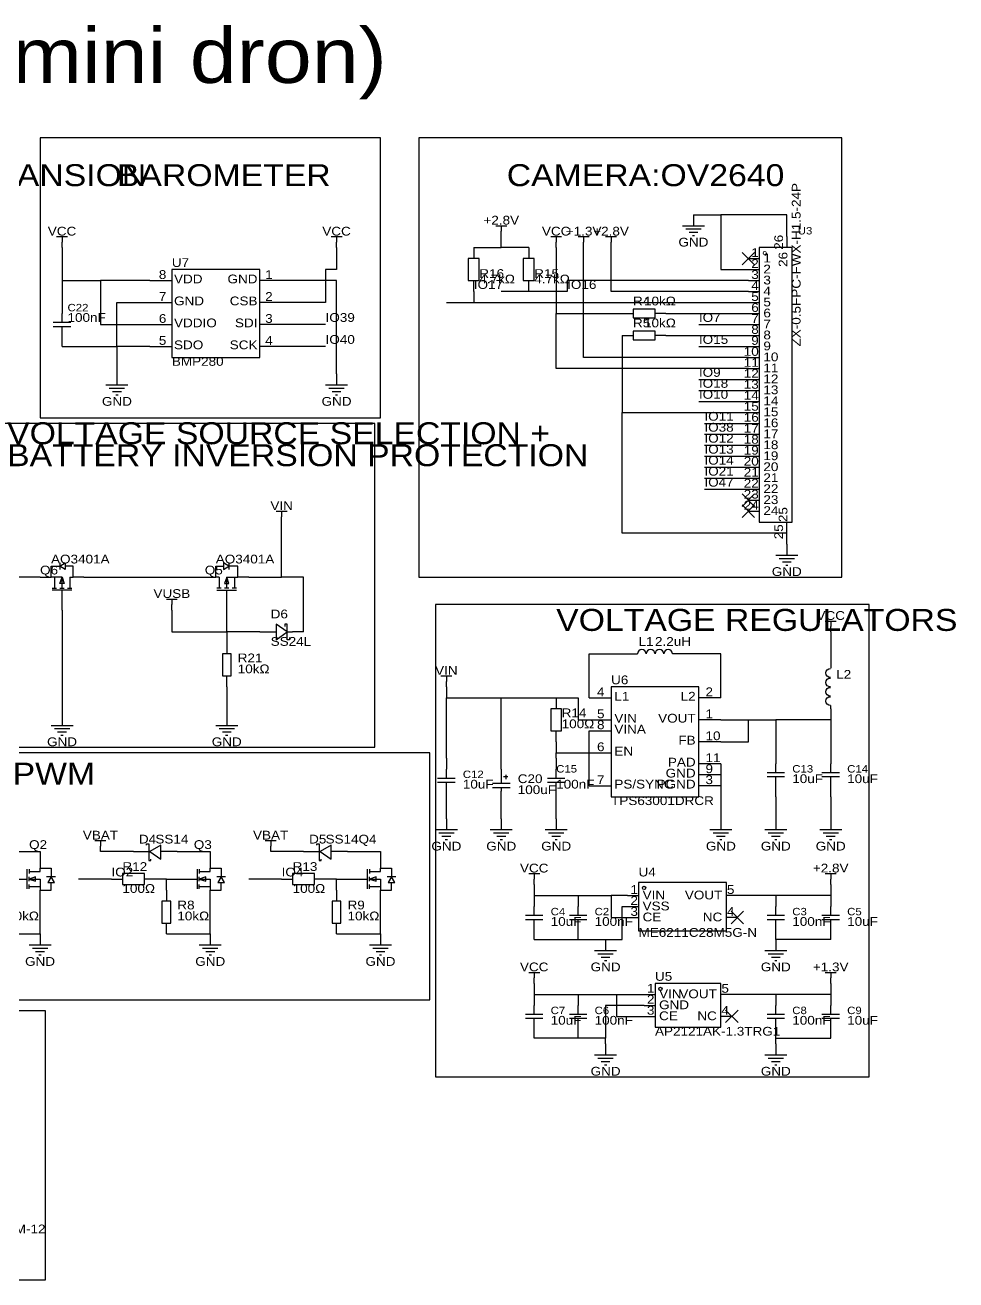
# Model space of a CAD drawing. Header units: millimetres. Extents: x 9 to 435, y 3 to 293.
# Drawn here: x 220.1 to 435.4, y 2.5 to 292.8 of the extents above; entities that cross this region are included whole.
import ezdxf
from ezdxf.enums import TextEntityAlignment as Align

# ---------------------------------------------------------------- set-up
doc = ezdxf.new("R2010")
doc.units = ezdxf.units.MM
doc.header["$MEASUREMENT"] = 0
doc.styles.get("Standard").update_dxf_attribs({"font": 'arial.ttf'})

msp = doc.modelspace()

# ---------------------------------------------------------------- linework, layer by layer
at = {"color": 1, "true_color": 0x000000}
for points in [[(223.52, 266.7), (223.52, 201.93), (302.26, 201.93), (302.26, 266.7)], [(311.15, 266.7), (311.15, 165.1), (408.94, 165.1), (408.94, 266.7)], [(210.82, 200.66), (210.82, 125.73), (300.99, 125.73), (300.99, 200.66)], [(314.96, 158.75), (314.96, 49.53), (415.29, 49.53), (415.29, 158.75)], [(152.4, 124.46), (152.4, 67.31), (313.69, 67.31), (313.69, 124.46)], [(142.24, 64.77), (142.24, 2.54), (224.79, 2.54), (224.79, 64.77)]]:
    msp.add_lwpolyline(points, close=True, dxfattribs=at)
at = {"color": 1, "true_color": 0x880000}
for points in [[(374.65, 248.92), (374.65, 246.38)], [(330.2, 243.84), (330.2, 245.11)], [(396.24, 243.84), (396.24, 241.3)], [(228.6, 241.3), (228.6, 242.57)], [(292.1, 241.3), (292.1, 242.57)], [(323.85, 241.3), (323.85, 238.76)], [(336.55, 241.3), (336.55, 238.76)], [(342.9, 241.3), (342.9, 242.57)], [(349.25, 241.3), (349.25, 242.57)], [(355.6, 241.3), (355.6, 242.57)], [(387.35, 238.76), (389.89, 238.76)], [(387.35, 236.22), (389.89, 236.22)], [(248.92, 233.68), (254, 233.68)], [(279.4, 233.68), (274.32, 233.68)], [(323.85, 231.14), (323.85, 233.68)], [(336.55, 231.14), (336.55, 233.68)], [(387.35, 233.68), (389.89, 233.68)], [(387.35, 231.14), (389.89, 231.14)], [(228.6, 228.6), (228.6, 226.06)], [(248.92, 228.6), (254, 228.6)], [(279.4, 228.6), (274.32, 228.6)], [(387.35, 228.6), (389.89, 228.6)], [(248.92, 223.52), (254, 223.52)], [(279.4, 223.52), (274.32, 223.52)], [(358.14, 226.06), (360.68, 226.06)], [(368.3, 226.06), (365.76, 226.06)], [(387.35, 226.06), (389.89, 226.06)], [(387.35, 223.52), (389.89, 223.52)], [(228.6, 218.44), (228.6, 220.98)], [(358.14, 220.98), (360.68, 220.98)], [(368.3, 220.98), (365.76, 220.98)], [(387.35, 220.98), (389.89, 220.98)], [(248.92, 218.44), (254, 218.44)], [(279.4, 218.44), (274.32, 218.44)], [(387.35, 218.44), (389.89, 218.44)], [(387.35, 215.9), (389.89, 215.9)], [(241.3, 212.09), (241.3, 209.55)], [(292.1, 212.09), (292.1, 209.55)], [(387.35, 213.36), (389.89, 213.36)], [(387.35, 210.82), (389.89, 210.82)], [(387.35, 208.28), (389.89, 208.28)], [(387.35, 205.74), (389.89, 205.74)], [(387.35, 203.2), (389.89, 203.2)], [(387.35, 200.66), (389.89, 200.66)], [(387.35, 198.12), (389.89, 198.12)], [(387.35, 195.58), (389.89, 195.58)], [(387.35, 193.04), (389.89, 193.04)], [(387.35, 190.5), (389.89, 190.5)], [(387.35, 187.96), (389.89, 187.96)], [(387.35, 185.42), (389.89, 185.42)], [(387.35, 182.88), (389.89, 182.88)], [(387.35, 180.34), (389.89, 180.34)], [(279.4, 177.8), (279.4, 179.07)], [(396.24, 175.26), (396.24, 177.8)], [(396.24, 172.72), (396.24, 170.18)], [(223.52, 165.1), (226.06, 165.1)], [(233.68, 165.1), (231.14, 165.1)], [(261.62, 165.1), (264.16, 165.1)], [(271.78, 165.1), (269.24, 165.1)], [(228.6, 157.48), (228.6, 160.02)], [(266.7, 157.48), (266.7, 160.02)], [(254, 157.48), (254, 158.75)], [(274.32, 152.4), (276.86, 152.4)], [(284.48, 152.4), (281.94, 152.4)], [(406.4, 152.4), (406.4, 153.67)], [(266.7, 149.86), (266.7, 147.32)], [(360.68, 147.32), (361.7, 147.32)], [(370.84, 147.32), (369.82, 147.32)], [(266.7, 139.7), (266.7, 142.24)], [(406.4, 144.78), (406.4, 144.02)], [(317.5, 139.7), (317.5, 140.97)], [(342.9, 137.16), (342.9, 134.62)], [(350.52, 137.16), (355.6, 137.16)], [(381, 137.16), (375.92, 137.16)], [(406.4, 134.62), (406.4, 135.38)], [(228.6, 133.35), (228.6, 130.81)], [(266.7, 133.35), (266.7, 130.81)], [(350.52, 132.08), (355.6, 132.08)], [(381, 132.08), (375.92, 132.08)], [(342.9, 127), (342.9, 129.54)], [(350.52, 129.54), (355.6, 129.54)], [(381, 127), (375.92, 127)], [(317.5, 123.19), (317.5, 120.65)], [(342.9, 123.19), (342.9, 120.65)], [(350.52, 124.46), (355.6, 124.46)], [(381, 121.92), (375.92, 121.92)], [(393.7, 124.46), (393.7, 121.92)], [(406.4, 124.46), (406.4, 121.92)], [(330.2, 120.65), (330.2, 118.11)], [(381, 119.38), (375.92, 119.38)], [(350.52, 116.84), (355.6, 116.84)], [(381, 116.84), (375.92, 116.84)], [(393.7, 114.3), (393.7, 116.84)], [(406.4, 114.3), (406.4, 116.84)], [(317.5, 113.03), (317.5, 115.57)], [(330.2, 113.03), (330.2, 115.57)], [(342.9, 113.03), (342.9, 115.57)], [(317.5, 109.22), (317.5, 106.68)], [(330.2, 109.22), (330.2, 106.68)], [(342.9, 109.22), (342.9, 106.68)], [(381, 109.22), (381, 106.68)], [(393.7, 109.22), (393.7, 106.68)], [(406.4, 109.22), (406.4, 106.68)], [(237.49, 101.6), (237.49, 102.87)], [(245.11, 101.6), (248.92, 101.6)], [(255.27, 101.6), (251.46, 101.6)], [(276.86, 101.6), (276.86, 102.87)], [(284.48, 101.6), (288.29, 101.6)], [(294.64, 101.6), (290.83, 101.6)], [(223.52, 100.33), (223.52, 97.79)], [(262.89, 100.33), (262.89, 97.79)], [(302.26, 100.33), (302.26, 97.79)], [(240.03, 95.25), (242.57, 95.25)], [(250.19, 95.25), (247.65, 95.25)], [(255.27, 95.25), (257.81, 95.25)], [(279.4, 95.25), (281.94, 95.25)], [(289.56, 95.25), (287.02, 95.25)], [(294.64, 95.25), (297.18, 95.25)], [(337.82, 93.98), (337.82, 95.25)], [(406.4, 93.98), (406.4, 95.25)], [(223.52, 90.17), (223.52, 92.71)], [(252.73, 92.71), (252.73, 90.17)], [(262.89, 90.17), (262.89, 92.71)], [(292.1, 92.71), (292.1, 90.17)], [(302.26, 90.17), (302.26, 92.71)], [(337.82, 91.44), (337.82, 88.9)], [(347.98, 91.44), (347.98, 88.9)], [(359.41, 91.44), (361.95, 91.44)], [(384.81, 91.44), (382.27, 91.44)], [(393.7, 91.44), (393.7, 88.9)], [(406.4, 91.44), (406.4, 88.9)], [(359.41, 88.9), (361.95, 88.9)], [(252.73, 82.55), (252.73, 85.09)], [(292.1, 82.55), (292.1, 85.09)], [(359.41, 86.36), (361.95, 86.36)], [(384.81, 86.36), (382.27, 86.36)], [(223.52, 82.55), (223.52, 80.01)], [(262.89, 82.55), (262.89, 80.01)], [(302.26, 82.55), (302.26, 80.01)], [(337.82, 81.28), (337.82, 83.82)], [(347.98, 81.28), (347.98, 83.82)], [(354.33, 81.28), (354.33, 78.74)], [(393.7, 81.28), (393.7, 83.82)], [(393.7, 81.28), (393.7, 78.74)], [(406.4, 81.28), (406.4, 83.82)], [(337.82, 71.12), (337.82, 72.39)], [(406.4, 71.12), (406.4, 72.39)], [(337.82, 68.58), (337.82, 66.04)], [(347.98, 68.58), (347.98, 66.04)], [(363.22, 68.58), (365.76, 68.58)], [(383.54, 68.58), (381, 68.58)], [(393.7, 68.58), (393.7, 66.04)], [(406.4, 68.58), (406.4, 66.04)], [(363.22, 66.04), (365.76, 66.04)], [(337.82, 58.42), (337.82, 60.96)], [(347.98, 58.42), (347.98, 60.96)], [(363.22, 63.5), (365.76, 63.5)], [(383.54, 63.5), (381, 63.5)], [(393.7, 58.42), (393.7, 60.96)], [(406.4, 58.42), (406.4, 60.96)], [(354.33, 57.15), (354.33, 54.61)], [(393.7, 57.15), (393.7, 54.61)]]:
    msp.add_lwpolyline(points, dxfattribs=at)
at = {"color": 1, "true_color": 0x008800}
for points in [[(374.65, 248.92), (381, 248.92)], [(396.24, 243.84), (396.24, 248.92), (381, 248.92), (381, 236.22), (387.35, 236.22)], [(323.85, 241.3), (330.2, 241.3), (330.2, 243.84)], [(228.6, 241.3), (228.6, 233.68), (237.49, 233.68)], [(292.1, 241.3), (292.1, 236.22), (289.56, 236.22), (289.56, 228.6), (279.4, 228.6)], [(336.55, 241.3), (330.2, 241.3)], [(342.9, 241.3), (342.9, 226.06)], [(387.35, 215.9), (349.25, 215.9), (349.25, 241.3)], [(387.35, 231.14), (355.6, 231.14), (355.6, 241.3)], [(228.6, 233.68), (228.6, 228.6)], [(248.92, 233.68), (237.49, 233.68), (237.49, 223.52), (248.92, 223.52)], [(292.1, 212.09), (292.1, 233.68), (279.4, 233.68)], [(387.35, 233.68), (345.44, 233.68), (345.44, 231.14), (336.55, 231.14), (330.2, 231.14)], [(323.85, 231.14), (323.85, 228.6), (387.35, 228.6)], [(228.6, 218.44), (241.3, 218.44), (241.3, 228.6), (248.92, 228.6)], [(317.5, 228.6), (323.85, 228.6)], [(289.56, 223.52), (279.4, 223.52)], [(387.35, 213.36), (342.9, 213.36), (342.9, 226.06), (358.14, 226.06)], [(368.3, 226.06), (387.35, 226.06)], [(375.92, 223.52), (387.35, 223.52)], [(358.14, 220.98), (358.14, 203.2)], [(368.3, 220.98), (387.35, 220.98)], [(248.92, 218.44), (241.3, 218.44), (241.3, 212.09)], [(289.56, 218.44), (279.4, 218.44)], [(375.92, 218.44), (387.35, 218.44)], [(375.92, 210.82), (387.35, 210.82)], [(375.92, 208.28), (387.35, 208.28)], [(396.24, 172.72), (396.24, 175.26), (358.14, 175.26), (358.14, 203.2), (387.35, 203.2)], [(375.92, 205.74), (387.35, 205.74)], [(377.19, 200.66), (387.35, 200.66)], [(377.19, 198.12), (387.35, 198.12)], [(377.19, 195.58), (387.35, 195.58)], [(377.19, 193.04), (387.35, 193.04)], [(377.19, 190.5), (387.35, 190.5)], [(377.19, 187.96), (387.35, 187.96)], [(377.19, 185.42), (387.35, 185.42)], [(223.52, 165.1), (215.9, 165.1), (215.9, 177.8)], [(284.48, 152.4), (284.48, 165.1), (279.4, 165.1), (279.4, 177.8)], [(233.68, 165.1), (261.62, 165.1)], [(271.78, 165.1), (279.4, 165.1)], [(228.6, 157.48), (228.6, 133.35)], [(254, 157.48), (254, 152.4), (266.7, 152.4), (266.7, 149.86)], [(274.32, 152.4), (266.7, 152.4), (266.7, 157.48)], [(406.4, 152.4), (406.4, 144.78)], [(350.52, 137.16), (350.52, 147.32), (360.68, 147.32)], [(381, 137.16), (381, 147.32), (370.84, 147.32)], [(266.7, 139.7), (266.7, 133.35)], [(317.5, 139.7), (317.5, 137.16), (330.2, 137.16)], [(317.5, 123.19), (317.5, 137.16)], [(330.2, 120.65), (330.2, 137.16), (342.9, 137.16), (347.98, 137.16), (347.98, 132.08), (350.52, 132.08)], [(406.4, 134.62), (406.4, 132.08), (393.7, 132.08), (393.7, 124.46)], [(381, 127), (387.35, 127), (387.35, 132.08), (393.7, 132.08)], [(381, 132.08), (387.35, 132.08)], [(406.4, 132.08), (406.4, 124.46)], [(342.9, 127), (342.9, 124.46), (350.52, 124.46), (350.52, 129.54)], [(342.9, 123.19), (342.9, 124.46)], [(350.52, 116.84), (350.52, 124.46)], [(381, 121.92), (381, 119.38), (381, 116.84), (381, 109.22)], [(393.7, 114.3), (393.7, 109.22)], [(406.4, 114.3), (406.4, 109.22)], [(317.5, 109.22), (317.5, 113.03)], [(330.2, 109.22), (330.2, 113.03)], [(342.9, 109.22), (342.9, 113.03)], [(215.9, 101.6), (223.52, 101.6), (223.52, 100.33)], [(245.11, 101.6), (237.49, 101.6)], [(255.27, 101.6), (262.89, 101.6), (262.89, 100.33)], [(284.48, 101.6), (276.86, 101.6)], [(294.64, 101.6), (302.26, 101.6), (302.26, 100.33)], [(240.03, 95.25), (232.41, 95.25)], [(252.73, 95.25), (250.19, 95.25)], [(252.73, 92.71), (252.73, 95.25), (255.27, 95.25)], [(279.4, 95.25), (271.78, 95.25)], [(292.1, 95.25), (289.56, 95.25)], [(292.1, 92.71), (292.1, 95.25), (294.64, 95.25)], [(337.82, 93.98), (337.82, 91.44), (347.98, 91.44), (355.6, 91.44)], [(406.4, 93.98), (406.4, 91.44), (393.7, 91.44), (384.81, 91.44)], [(213.36, 82.55), (223.52, 82.55), (223.52, 90.17)], [(252.73, 82.55), (262.89, 82.55), (262.89, 90.17)], [(292.1, 82.55), (302.26, 82.55), (302.26, 90.17)], [(359.41, 91.44), (355.6, 91.44), (355.6, 86.36), (359.41, 86.36)], [(337.82, 81.28), (347.98, 81.28), (354.33, 81.28), (358.14, 81.28), (358.14, 88.9), (359.41, 88.9)], [(406.4, 81.28), (393.7, 81.28)], [(337.82, 71.12), (337.82, 68.58), (347.98, 68.58), (356.87, 68.58), (356.87, 63.5), (363.22, 63.5)], [(406.4, 71.12), (406.4, 68.58), (393.7, 68.58), (383.54, 68.58)], [(356.87, 68.58), (363.22, 68.58)], [(363.22, 66.04), (354.33, 66.04), (354.33, 58.42)], [(354.33, 57.15), (354.33, 58.42), (347.98, 58.42), (337.82, 58.42)], [(393.7, 57.15), (393.7, 58.42), (406.4, 58.42)]]:
    msp.add_lwpolyline(points, dxfattribs=at)
at = {"color": 1, "true_color": 0xa00000}
for points in [[(227.33, 243.84), (229.87, 243.84)], [(228.6, 243.84), (228.6, 242.57)], [(290.83, 243.84), (293.37, 243.84)], [(292.1, 243.84), (292.1, 242.57)], [(328.93, 246.38), (331.47, 246.38)], [(330.2, 246.38), (330.2, 245.11)], [(341.63, 243.84), (344.17, 243.84)], [(342.9, 243.84), (342.9, 242.57)], [(347.98, 243.84), (350.52, 243.84)], [(349.25, 243.84), (349.25, 242.57)], [(354.33, 243.84), (356.87, 243.84)], [(355.6, 243.84), (355.6, 242.57)], [(372.11, 246.38), (377.19, 246.38)], [(372.87, 245.62), (376.43, 245.62)], [(373.63, 244.86), (375.67, 244.86)], [(374.4, 244.09), (374.9, 244.09)], [(226.57, 224.03), (230.63, 224.03)], [(228.6, 224.03), (228.6, 226.06)], [(230.63, 223.01), (226.57, 223.01)], [(228.6, 220.98), (228.6, 223.01)], [(238.76, 209.55), (243.84, 209.55)], [(289.56, 209.55), (294.64, 209.55)], [(239.52, 208.79), (243.08, 208.79)], [(240.28, 208.03), (242.32, 208.03)], [(241.05, 207.26), (241.55, 207.26)], [(290.32, 208.79), (293.88, 208.79)], [(291.08, 208.03), (293.12, 208.03)], [(291.85, 207.26), (292.35, 207.26)], [(278.13, 180.34), (280.67, 180.34)], [(279.4, 180.34), (279.4, 179.07)], [(228.09, 168.4), (228.09, 168.15), (228.09, 167.13), (228.09, 166.88)], [(267.21, 168.4), (267.21, 168.15), (267.21, 167.13), (267.21, 166.88)], [(393.7, 170.18), (398.78, 170.18)], [(394.46, 169.42), (398.02, 169.42)], [(395.22, 168.66), (397.26, 168.66)], [(226.06, 165.1), (226.06, 167.64), (228.09, 167.64)], [(230.38, 165.1), (231.14, 165.1), (231.14, 167.64), (229.36, 167.64)], [(264.92, 165.1), (264.16, 165.1), (264.16, 167.64), (265.94, 167.64)], [(269.24, 165.1), (269.24, 167.64), (267.21, 167.64)], [(395.99, 167.89), (396.49, 167.89)], [(228.6, 162.56), (228.6, 165.1), (226.06, 165.1)], [(226.31, 162.56), (227.33, 162.56)], [(226.82, 165.1), (226.82, 162.56)], [(228.09, 162.56), (229.11, 162.56)], [(229.87, 162.56), (230.89, 162.56)], [(230.38, 165.1), (230.38, 162.56)], [(265.43, 162.56), (264.41, 162.56)], [(264.92, 165.1), (264.92, 162.56)], [(267.21, 162.56), (266.19, 162.56)], [(266.7, 162.56), (266.7, 165.1), (269.24, 165.1)], [(268.99, 162.56), (267.97, 162.56)], [(268.48, 165.1), (268.48, 162.56)], [(230.89, 162.05), (226.31, 162.05)], [(228.6, 160.02), (228.6, 162.05)], [(252.73, 160.02), (255.27, 160.02)], [(254, 160.02), (254, 158.75)], [(264.41, 162.05), (268.99, 162.05)], [(266.7, 160.02), (266.7, 162.05)], [(281.18, 151.13), (281.18, 150.62), (280.67, 150.62), (280.67, 154.18), (280.16, 154.18), (280.16, 153.67)], [(405.13, 154.94), (407.67, 154.94)], [(406.4, 154.94), (406.4, 153.67)], [(276.86, 152.4), (278.13, 152.4)], [(280.67, 152.4), (281.94, 152.4)], [(316.23, 142.24), (318.77, 142.24)], [(317.5, 142.24), (317.5, 140.97)], [(406.38, 141.91), (405.97, 141.96), (405.62, 142.18), (405.39, 142.52), (405.31, 142.92), (405.39, 143.32), (405.62, 143.66), (405.97, 143.88), (406.39, 143.93)], [(406.38, 139.72), (405.97, 139.77), (405.61, 139.98), (405.37, 140.33), (405.29, 140.73), (405.37, 141.13), (405.61, 141.47), (405.97, 141.69), (406.38, 141.74)], [(406.38, 137.57), (405.97, 137.61), (405.61, 137.83), (405.37, 138.17), (405.29, 138.58), (405.37, 138.98), (405.61, 139.32), (405.97, 139.54), (406.38, 139.59)], [(406.38, 135.41), (405.97, 135.46), (405.61, 135.68), (405.37, 136.02), (405.29, 136.42), (405.38, 136.83), (405.61, 137.17), (405.97, 137.39), (406.39, 137.43)], [(226.06, 130.81), (231.14, 130.81)], [(264.16, 130.81), (269.24, 130.81)], [(226.82, 130.05), (230.38, 130.05)], [(227.58, 129.29), (229.62, 129.29)], [(228.35, 128.52), (228.85, 128.52)], [(264.92, 130.05), (268.48, 130.05)], [(265.68, 129.29), (267.72, 129.29)], [(266.45, 128.52), (266.95, 128.52)], [(393.7, 119.89), (393.7, 121.92)], [(406.4, 119.89), (406.4, 121.92)], [(317.5, 118.62), (317.5, 120.65)], [(331.22, 119.38), (331.22, 118.36)], [(342.9, 118.62), (342.9, 120.65)], [(391.67, 119.89), (395.73, 119.89)], [(404.37, 119.89), (408.43, 119.89)], [(315.47, 118.62), (319.53, 118.62)], [(319.53, 117.6), (315.47, 117.6)], [(317.5, 115.57), (317.5, 117.6)], [(332.23, 117.35), (328.17, 117.35)], [(332.23, 116.33), (328.17, 116.33)], [(330.2, 118.11), (330.2, 117.35)], [(330.2, 116.33), (330.2, 115.57)], [(331.72, 118.87), (330.71, 118.87)], [(340.87, 118.62), (344.93, 118.62)], [(344.93, 117.6), (340.87, 117.6)], [(342.9, 115.57), (342.9, 117.6)], [(395.73, 118.87), (391.67, 118.87)], [(393.7, 116.84), (393.7, 118.87)], [(408.43, 118.87), (404.37, 118.87)], [(406.4, 116.84), (406.4, 118.87)], [(314.96, 106.68), (320.04, 106.68)], [(315.72, 105.92), (319.28, 105.92)], [(316.48, 105.16), (318.52, 105.16)], [(327.66, 106.68), (332.74, 106.68)], [(328.42, 105.92), (331.98, 105.92)], [(329.18, 105.16), (331.22, 105.16)], [(340.36, 106.68), (345.44, 106.68)], [(341.12, 105.92), (344.68, 105.92)], [(341.88, 105.16), (343.92, 105.16)], [(378.46, 106.68), (383.54, 106.68)], [(379.22, 105.92), (382.78, 105.92)], [(379.98, 105.16), (382.02, 105.16)], [(391.16, 106.68), (396.24, 106.68)], [(391.92, 105.92), (395.48, 105.92)], [(392.68, 105.16), (394.72, 105.16)], [(403.86, 106.68), (408.94, 106.68)], [(404.62, 105.92), (408.18, 105.92)], [(405.38, 105.16), (407.42, 105.16)], [(236.22, 104.14), (238.76, 104.14)], [(237.49, 104.14), (237.49, 102.87)], [(248.16, 103.12), (248.16, 103.38), (248.67, 103.38), (248.67, 99.57), (249.17, 99.57), (249.17, 99.82)], [(275.59, 104.14), (278.13, 104.14)], [(276.86, 104.14), (276.86, 102.87)], [(287.53, 103.12), (287.53, 103.38), (288.04, 103.38), (288.04, 99.57), (288.54, 99.57), (288.54, 99.82)], [(317.25, 104.39), (317.75, 104.39)], [(329.95, 104.39), (330.45, 104.39)], [(342.65, 104.39), (343.15, 104.39)], [(380.75, 104.39), (381.25, 104.39)], [(393.45, 104.39), (393.95, 104.39)], [(406.15, 104.39), (406.65, 104.39)], [(220.47, 97.54), (220.47, 92.96)], [(220.98, 97.03), (223.52, 97.03), (223.52, 97.79), (226.06, 97.79), (226.06, 95.76)], [(220.98, 97.54), (220.98, 96.52)], [(259.84, 97.54), (259.84, 92.96)], [(260.35, 97.03), (262.89, 97.03), (262.89, 97.79), (265.43, 97.79), (265.43, 95.76)], [(260.35, 97.54), (260.35, 96.52)], [(299.21, 97.54), (299.21, 92.96)], [(299.72, 97.03), (302.26, 97.03), (302.26, 97.79), (304.8, 97.79), (304.8, 95.76)], [(299.72, 97.54), (299.72, 96.52)], [(336.55, 96.52), (339.09, 96.52)], [(337.82, 96.52), (337.82, 95.25)], [(405.13, 96.52), (407.67, 96.52)], [(406.4, 96.52), (406.4, 95.25)], [(218.44, 95.25), (220.47, 95.25)], [(220.98, 94.74), (220.98, 95.76)], [(220.98, 95.25), (223.52, 95.25), (223.52, 92.71), (226.06, 92.71), (226.06, 94.49)], [(220.98, 92.96), (220.98, 93.98)], [(223.52, 93.47), (220.98, 93.47)], [(227.08, 95.76), (226.57, 95.76), (225.55, 95.76), (225.04, 95.76)], [(257.81, 95.25), (259.84, 95.25)], [(260.35, 94.74), (260.35, 95.76)], [(260.35, 95.25), (262.89, 95.25), (262.89, 92.71), (265.43, 92.71), (265.43, 94.49)], [(260.35, 92.96), (260.35, 93.98)], [(262.89, 93.47), (260.35, 93.47)], [(266.45, 95.76), (265.94, 95.76), (264.92, 95.76), (264.41, 95.76)], [(297.18, 95.25), (299.21, 95.25)], [(299.72, 94.74), (299.72, 95.76)], [(299.72, 95.25), (302.26, 95.25), (302.26, 92.71), (304.8, 92.71), (304.8, 94.49)], [(299.72, 92.96), (299.72, 93.98)], [(302.26, 93.47), (299.72, 93.47)], [(305.82, 95.76), (305.31, 95.76), (304.29, 95.76), (303.78, 95.76)], [(337.82, 86.87), (337.82, 88.9)], [(347.98, 86.87), (347.98, 88.9)], [(393.7, 86.87), (393.7, 88.9)], [(406.4, 86.87), (406.4, 88.9)], [(335.79, 86.87), (339.85, 86.87)], [(339.85, 85.85), (335.79, 85.85)], [(337.82, 83.82), (337.82, 85.85)], [(345.95, 86.87), (350.01, 86.87)], [(350.01, 85.85), (345.95, 85.85)], [(347.98, 83.82), (347.98, 85.85)], [(391.67, 86.87), (395.73, 86.87)], [(395.73, 85.85), (391.67, 85.85)], [(393.7, 83.82), (393.7, 85.85)], [(404.37, 86.87), (408.43, 86.87)], [(408.43, 85.85), (404.37, 85.85)], [(406.4, 83.82), (406.4, 85.85)], [(220.98, 80.01), (226.06, 80.01)], [(221.74, 79.25), (225.3, 79.25)], [(222.5, 78.49), (224.54, 78.49)], [(260.35, 80.01), (265.43, 80.01)], [(261.11, 79.25), (264.67, 79.25)], [(261.87, 78.49), (263.91, 78.49)], [(299.72, 80.01), (304.8, 80.01)], [(300.48, 79.25), (304.04, 79.25)], [(301.24, 78.49), (303.28, 78.49)], [(351.79, 78.74), (356.87, 78.74)], [(391.16, 78.74), (396.24, 78.74)], [(223.27, 77.72), (223.77, 77.72)], [(262.64, 77.72), (263.14, 77.72)], [(302.01, 77.72), (302.51, 77.72)], [(352.55, 77.98), (356.11, 77.98)], [(353.31, 77.22), (355.35, 77.22)], [(354.08, 76.45), (354.58, 76.45)], [(391.92, 77.98), (395.48, 77.98)], [(392.68, 77.22), (394.72, 77.22)], [(393.45, 76.45), (393.95, 76.45)], [(336.55, 73.66), (339.09, 73.66)], [(337.82, 73.66), (337.82, 72.39)], [(405.13, 73.66), (407.67, 73.66)], [(406.4, 73.66), (406.4, 72.39)], [(335.79, 64.01), (339.85, 64.01)], [(337.82, 64.01), (337.82, 66.04)], [(345.95, 64.01), (350.01, 64.01)], [(347.98, 64.01), (347.98, 66.04)], [(391.67, 64.01), (395.73, 64.01)], [(393.7, 64.01), (393.7, 66.04)], [(404.37, 64.01), (408.43, 64.01)], [(406.4, 64.01), (406.4, 66.04)], [(339.85, 62.99), (335.79, 62.99)], [(337.82, 60.96), (337.82, 62.99)], [(350.01, 62.99), (345.95, 62.99)], [(347.98, 60.96), (347.98, 62.99)], [(395.73, 62.99), (391.67, 62.99)], [(393.7, 60.96), (393.7, 62.99)], [(408.43, 62.99), (404.37, 62.99)], [(406.4, 60.96), (406.4, 62.99)], [(351.79, 54.61), (356.87, 54.61)], [(352.55, 53.85), (356.11, 53.85)], [(353.31, 53.09), (355.35, 53.09)], [(354.08, 52.32), (354.58, 52.32)], [(391.16, 54.61), (396.24, 54.61)], [(391.92, 53.85), (395.48, 53.85)], [(392.68, 53.09), (394.72, 53.09)], [(393.45, 52.32), (393.95, 52.32)]]:
    msp.add_lwpolyline(points, dxfattribs=at)
for points in [[(389.89, 241.3), (389.89, 177.8), (397.51, 177.8), (397.51, 241.3)], [(322.58, 233.68), (325.12, 233.68), (325.12, 238.76), (322.58, 238.76)], [(335.28, 233.68), (337.82, 233.68), (337.82, 238.76), (335.28, 238.76)], [(254, 236.22), (254, 215.9), (274.32, 215.9), (274.32, 236.22)], [(360.68, 227.08), (360.68, 225.04), (365.76, 225.04), (365.76, 227.08)], [(360.68, 222), (360.68, 219.96), (365.76, 219.96), (365.76, 222)], [(228.09, 167.64), (229.36, 168.4), (229.36, 166.88)], [(267.21, 167.64), (265.94, 168.4), (265.94, 166.88)], [(228.6, 165.1), (229.11, 163.58), (228.09, 163.58)], [(266.7, 165.1), (266.19, 163.58), (267.21, 163.58)], [(278.13, 150.62), (280.67, 152.4), (278.13, 154.18)], [(265.68, 142.24), (267.72, 142.24), (267.72, 147.32), (265.68, 147.32)], [(355.6, 139.7), (355.6, 114.3), (375.92, 114.3), (375.92, 139.7)], [(341.63, 129.54), (344.17, 129.54), (344.17, 134.62), (341.63, 134.62)], [(251.46, 103.12), (248.92, 101.6), (251.46, 99.82)], [(290.83, 103.12), (288.29, 101.6), (290.83, 99.82)], [(242.57, 96.52), (242.57, 93.98), (247.65, 93.98), (247.65, 96.52)], [(281.94, 96.52), (281.94, 93.98), (287.02, 93.98), (287.02, 96.52)], [(220.98, 95.25), (222.5, 94.74), (222.5, 95.76)], [(226.06, 95.76), (225.3, 94.49), (226.82, 94.49)], [(260.35, 95.25), (261.87, 94.74), (261.87, 95.76)], [(265.43, 95.76), (264.67, 94.49), (266.19, 94.49)], [(299.72, 95.25), (301.24, 94.74), (301.24, 95.76)], [(304.8, 95.76), (304.04, 94.49), (305.56, 94.49)], [(361.95, 94.49), (361.95, 83.31), (382.27, 83.31), (382.27, 94.49)], [(251.71, 85.09), (253.75, 85.09), (253.75, 90.17), (251.71, 90.17)], [(291.08, 85.09), (293.12, 85.09), (293.12, 90.17), (291.08, 90.17)], [(365.76, 71.12), (365.76, 60.96), (381, 60.96), (381, 71.12)]]:
    msp.add_lwpolyline(points, close=True, dxfattribs=at)
at = {"color": 1, "true_color": 0x33cc33}
for points in [[(388.79, 240.2), (385.91, 237.32)], [(385.91, 240.2), (388.79, 237.32)], [(388.79, 184.32), (385.91, 181.44)], [(385.91, 184.32), (388.79, 181.44)], [(388.79, 181.78), (385.91, 178.9)], [(385.91, 181.78), (388.79, 178.9)], [(386.25, 87.8), (383.37, 84.92)], [(383.37, 87.8), (386.25, 84.92)], [(384.98, 64.94), (382.1, 62.06)], [(382.1, 64.94), (384.98, 62.06)]]:
    msp.add_lwpolyline(points, dxfattribs=at)
at = {"color": 1, "lineweight": 0, "true_color": 0xa00000}
msp.add_circle((391.16, 240.03), 0.381, dxfattribs=at)
at = {"color": 1, "true_color": 0xa00000}
for centre in [(362.71, 147.32), (364.74, 147.32), (366.78, 147.32), (368.81, 147.32)]:
    msp.add_arc(centre, 1.02, 359.7135, 539.7135, dxfattribs=at)
at = {"true_color": 0xa00000}
for centre in [(363.22, 93.22), (363.22, 93.22), (367.03, 69.85)]:
    msp.add_ellipse(centre, major_axis=(0.381, 0), ratio=1, dxfattribs=at)

# ---------------------------------------------------------------- texts
at = {"color": 1, "true_color": 0x000000, "width": 1.1}
msp.add_text('Pakshi(The mini dron)', height=12.7, dxfattribs=at).set_placement((208.28, 292.1), align=Align.TOP_CENTER)
for s, height, p in [('SHIELD BOARD EXPANSION', 5.08, (142.24, 254)), ('BAROMETER', 5.08, (241.3, 254)), ('CAMERA:OV2640', 5.08, (331.47, 254)), ('1', 2.03, (390.83, 237.26)), ('1', 2.03, (275.59, 233.45)), ('2', 2.03, (390.83, 234.72)), ('VDD', 2.032, (254.51, 232.43)), ('4', 2.03, (390.83, 229.64)), ('3', 2.03, (390.83, 232.18)), ('GND', 2.032, (254.51, 227.35)), ('2', 2.03, (275.59, 228.37)), ('5', 2.03, (390.83, 227.1)), ('6', 2.03, (390.83, 224.56)), ('VDDIO', 2.032, (254.51, 222.27)), ('3', 2.03, (275.59, 223.29)), ('7', 2.03, (390.83, 222.02)), ('4', 2.03, (275.59, 218.21)), ('8', 2.03, (390.83, 219.48)), ('SDO', 2.032, (254.51, 217.19)), ('9', 2.03, (390.83, 216.94)), ('10', 2.032, (390.83, 214.4)), ('11', 2.032, (390.83, 211.86)), ('12', 2.032, (390.83, 209.32)), ('13', 2.032, (390.83, 206.78)), ('14', 2.032, (390.83, 204.24)), ('15', 2.032, (390.83, 201.7)), ('VOLTAGE SOURCE SELECTION +', 5.08, (215.9, 194.31)), ('16', 2.032, (390.83, 199.16)), ('17', 2.032, (390.83, 196.62)), ('BATTERY INVERSION PROTECTION', 5.08, (215.9, 189.23)), ('18', 2.032, (390.83, 194.08)), ('20', 2.032, (390.83, 189)), ('19', 2.032, (390.83, 191.54)), ('21', 2.032, (390.83, 186.46)), ('22', 2.032, (390.83, 183.92)), ('23', 2.032, (390.83, 181.38)), ('24', 2.032, (390.83, 178.84)), ('VOLTAGE REGULATORS', 5.08, (342.9, 151.13)), ('2', 2.03, (377.44, 136.93)), ('L1', 2.032, (356.36, 135.91)), ('1', 2.03, (377.44, 131.85)), ('VIN', 2.032, (356.36, 130.83)), ('VINA', 2.032, (356.36, 128.29)), ('10', 2.032, (377.44, 126.77)), ('EN', 2.032, (356.36, 123.21)), ('PWM', 5.08, (217.17, 115.57)), ('11', 2.032, (377.44, 121.69)), ('3', 2.03, (377.44, 116.61)), ('9', 2.03, (377.44, 119.15)), ('PS/SYNC', 2.032, (356.36, 115.59)), ('5', 2.03, (382.4, 91.21)), ('VIN', 2.032, (362.89, 89.94)), ('VSS', 2.032, (362.89, 87.4)), ('CE', 2.032, (362.89, 84.86)), ('4', 2.03, (382.4, 86.13)), ('VIN', 2.032, (366.7, 67.08)), ('5', 2.03, (381.13, 68.35)), ('GND', 2.032, (366.7, 64.54)), ('CE', 2.032, (366.7, 62)), ('4', 2.03, (381.13, 63.27))]:
    msp.add_text(s, height=height, dxfattribs=at).set_placement(p, align=Align.BOTTOM_LEFT)
at = {"color": 1, "true_color": 0x000080, "width": 1.1}
msp.add_text('ZX-0.5FPC-FWX-H1.5-24P', height=2.032, rotation=90, dxfattribs=at).set_placement((400.05, 218.44), align=Align.BOTTOM_LEFT)
for s, p in [('+2.8V', (330.2, 247.65)), ('+2.8V', (330.2, 247.65)), ('VCC', (228.6, 245.11)), ('VCC', (228.6, 245.11)), ('VCC', (292.1, 245.11)), ('VCC', (292.1, 245.11)), ('VCC', (342.9, 245.11)), ('VCC', (342.9, 245.11)), ('+1.3V', (349.25, 245.11)), ('+1.3V', (349.25, 245.11)), ('+2.8V', (355.6, 245.11)), ('+2.8V', (355.6, 245.11)), ('GND', (374.65, 242.57)), ('GND', (374.65, 242.57)), ('GND', (241.3, 205.74)), ('GND', (241.3, 205.74)), ('GND', (292.1, 205.74)), ('GND', (292.1, 205.74)), ('VIN', (279.4, 181.61)), ('VIN', (279.4, 181.61)), ('GND', (396.24, 166.37)), ('GND', (396.24, 166.37)), ('VUSB', (254, 161.29)), ('VUSB', (254, 161.29)), ('VCC', (406.4, 156.21)), ('VCC', (406.4, 156.21)), ('VIN', (317.5, 143.51)), ('VIN', (317.5, 143.51)), ('GND', (228.6, 127)), ('GND', (228.6, 127)), ('GND', (266.7, 127)), ('GND', (266.7, 127)), ('VBAT', (237.49, 105.41)), ('VBAT', (237.49, 105.41)), ('VBAT', (276.86, 105.41)), ('VBAT', (276.86, 105.41)), ('GND', (317.5, 102.87)), ('GND', (317.5, 102.87)), ('GND', (330.2, 102.87)), ('GND', (330.2, 102.87)), ('GND', (342.9, 102.87)), ('GND', (342.9, 102.87)), ('GND', (381, 102.87)), ('GND', (381, 102.87)), ('GND', (393.7, 102.87)), ('GND', (393.7, 102.87)), ('GND', (406.4, 102.87)), ('GND', (406.4, 102.87)), ('VCC', (337.82, 97.79)), ('VCC', (337.82, 97.79)), ('+2.8V', (406.4, 97.79)), ('+2.8V', (406.4, 97.79)), ('GND', (223.52, 76.2)), ('GND', (223.52, 76.2)), ('GND', (262.89, 76.2)), ('GND', (262.89, 76.2)), ('GND', (302.26, 76.2)), ('GND', (302.26, 76.2)), ('VCC', (337.82, 74.93)), ('VCC', (337.82, 74.93)), ('GND', (354.33, 74.93)), ('GND', (354.33, 74.93)), ('GND', (393.7, 74.93)), ('GND', (393.7, 74.93)), ('+1.3V', (406.4, 74.93)), ('+1.3V', (406.4, 74.93)), ('GND', (354.33, 50.8)), ('GND', (354.33, 50.8)), ('GND', (393.7, 50.8)), ('GND', (393.7, 50.8))]:
    msp.add_text(s, height=2.032, dxfattribs=at).set_placement(p, align=Align.MIDDLE_CENTER)
at = {"color": 1, "true_color": 0x000000, "width": 1.1}
for s, p in [('26', (395.99, 240.81)), ('25', (397, 177.82))]:
    msp.add_text(s, height=2.032, rotation=90, dxfattribs=at).set_placement(p, align=Align.BOTTOM_LEFT)
at = {"color": 1, "true_color": 0x000080, "width": 1.1}
for s, height, p in [('U3', 1.714, (398.78, 243.84)), ('U7', 2.032, (254, 236.22)), ('4.7kΩ', 2.032, (325.12, 232.41)), ('R16', 2.032, (325.12, 233.68)), ('4.7kΩ', 2.032, (337.82, 232.41)), ('R15', 2.032, (337.82, 233.68)), ('R4', 2.032, (360.68, 227.33)), ('10kΩ', 2.032, (363.22, 227.33)), ('C22', 1.714, (229.87, 226.06)), ('100nF', 2.032, (229.87, 223.52)), ('R5', 2.032, (360.68, 222.25)), ('10kΩ', 2.032, (363.22, 222.25)), ('BMP280', 2.032, (254, 213.36)), ('AO3401A', 2.032, (226.06, 167.64)), ('AO3401A', 2.032, (264.16, 167.64)), ('Q6', 2.032, (223.52, 165.1)), ('Q5', 2.032, (261.62, 165.1)), ('D6', 2.032, (276.86, 154.94)), ('SS24L', 2.032, (276.86, 148.59)), ('L1', 2.032, (361.95, 148.59)), ('2.2uH', 2.032, (365.76, 148.59)), ('R21', 2.032, (269.24, 144.78)), ('10kΩ', 2.032, (269.24, 142.24)), ('U6', 2.032, (355.6, 139.7)), ('L2', 2.032, (407.67, 140.97)), ('R14', 2.032, (344.17, 132.08)), ('100Ω', 2.032, (344.17, 129.54)), ('C12', 1.714, (321.31, 118.11)), ('C20', 2.032, (334.01, 116.84)), ('C15', 1.714, (342.9, 119.38)), ('C13', 1.714, (397.51, 119.38)), ('10uF', 2.032, (397.51, 116.84)), ('C14', 1.714, (410.21, 119.38)), ('10uF', 2.032, (410.21, 116.84)), ('10uF', 2.032, (321.31, 115.57)), ('100uF', 2.032, (334.01, 114.3)), ('100nF', 2.032, (342.9, 115.57)), ('TPS63001DRCR', 2.032, (355.6, 111.76)), ('D4', 2.032, (246.38, 102.87)), ('SS14', 2.032, (250.19, 102.87)), ('D5', 2.032, (285.75, 102.87)), ('SS14', 2.032, (289.56, 102.87)), ('Q4', 2.032, (297.18, 102.87)), ('Q2', 2.032, (220.98, 101.6)), ('Q3', 2.032, (259.08, 101.6)), ('R12', 2.032, (242.57, 96.52)), ('R13', 2.032, (281.94, 96.52)), ('U4', 2.032, (361.95, 95.25)), ('100Ω', 2.032, (242.57, 91.44)), ('100Ω', 2.032, (281.94, 91.44)), ('R8', 2.032, (255.27, 87.63)), ('R9', 2.032, (294.64, 87.63)), ('10kΩ', 2.032, (215.9, 85.09)), ('10kΩ', 2.032, (255.27, 85.09)), ('10kΩ', 2.032, (294.64, 85.09)), ('C4', 1.714, (341.63, 86.36)), ('C2', 1.714, (351.79, 86.36)), ('C3', 1.714, (397.51, 86.36)), ('C5', 1.714, (410.21, 86.36)), ('10uF', 2.032, (341.63, 83.82)), ('100nF', 2.032, (351.79, 83.82)), ('100nF', 2.032, (397.51, 83.82)), ('10uF', 2.032, (410.21, 83.82)), ('ME6211C28M5G-N', 2.032, (361.95, 81.28)), ('U5', 2.032, (365.76, 71.12)), ('C7', 1.714, (341.63, 63.5)), ('C6', 1.714, (351.79, 63.5)), ('C8', 1.714, (397.51, 63.5)), ('C9', 1.714, (410.21, 63.5)), ('10uF', 2.032, (341.63, 60.96)), ('100nF', 2.032, (351.79, 60.96)), ('AP2121AK-1.3TRG1', 2.032, (365.76, 58.42)), ('100nF', 2.032, (397.51, 60.96)), ('10uF', 2.032, (410.21, 60.96)), ('TYPE-C-31-M-12', 2.032, (200.66, 12.7))]:
    msp.add_text(s, height=height, dxfattribs=at).set_placement(p, align=Align.BOTTOM_LEFT)
at = {"color": 1, "true_color": 0x000000, "width": 1.1}
for s, height, p in [('1', 2.03, (389.76, 238.53)), ('2', 2.03, (389.76, 235.99)), ('8', 2.03, (252.73, 233.45)), ('GND', 2.032, (273.81, 232.43)), ('3', 2.03, (389.76, 233.45)), ('4', 2.03, (389.76, 230.91)), ('7', 2.03, (252.73, 228.37)), ('CSB', 2.032, (273.81, 227.35)), ('5', 2.03, (389.76, 228.37)), ('6', 2.03, (389.76, 225.83)), ('6', 2.03, (252.73, 223.29)), ('SDI', 2.032, (273.81, 222.27)), ('7', 2.03, (389.76, 223.29)), ('5', 2.03, (252.73, 218.21)), ('8', 2.03, (389.76, 220.75)), ('9', 2.03, (389.76, 218.21)), ('SCK', 2.032, (273.81, 217.19)), ('10', 2.032, (389.76, 215.67)), ('11', 2.032, (389.76, 213.13)), ('12', 2.032, (389.76, 210.59)), ('13', 2.032, (389.76, 208.05)), ('14', 2.032, (389.76, 205.51)), ('15', 2.032, (389.76, 202.97)), ('16', 2.032, (389.76, 200.43)), ('17', 2.032, (389.76, 197.89)), ('18', 2.032, (389.76, 195.35)), ('19', 2.032, (389.76, 192.81)), ('20', 2.032, (389.76, 190.27)), ('21', 2.032, (389.76, 187.73)), ('22', 2.032, (389.76, 185.19)), ('23', 2.032, (389.76, 182.65)), ('24', 2.032, (389.76, 180.11)), ('4', 2.03, (354.08, 136.93)), ('L2', 2.032, (375.16, 135.91)), ('5', 2.03, (354.08, 131.85)), ('8', 2.03, (354.08, 129.31)), ('VOUT', 2.032, (375.16, 130.83)), ('FB', 2.032, (375.16, 125.75)), ('6', 2.03, (354.08, 124.23)), ('PAD', 2.032, (375.16, 120.67)), ('7', 2.03, (354.08, 116.61)), ('GND', 2.032, (375.16, 118.13)), ('PGND', 2.032, (375.16, 115.59)), ('1', 2.03, (361.82, 91.21)), ('2', 2.03, (361.82, 88.67)), ('VOUT', 2.032, (381.33, 89.94)), ('3', 2.03, (361.82, 86.13)), ('NC', 2.032, (381.33, 84.86)), ('1', 2.03, (365.63, 68.35)), ('VOUT', 2.032, (380.06, 67.08)), ('2', 2.03, (365.63, 65.81)), ('3', 2.03, (365.63, 63.27)), ('NC', 2.032, (380.06, 62))]:
    msp.add_text(s, height=height, dxfattribs=at).set_placement(p, align=Align.BOTTOM_RIGHT)
for s, p in [('26', (397, 240.31)), ('25', (395.99, 177.31))]:
    msp.add_text(s, height=2.032, rotation=90, dxfattribs=at).set_placement(p, align=Align.BOTTOM_RIGHT)
at = {"color": 1, "true_color": 0x0000ff, "width": 1.1}
for s, p in [('IO17', (323.85, 231.14)), ('IO16', (345.44, 231.14)), ('IO39', (289.56, 223.52)), ('IO7', (375.92, 223.52)), ('IO40', (289.56, 218.44)), ('IO15', (375.92, 218.44)), ('IO9', (375.92, 210.82)), ('IO18', (375.92, 208.28)), ('IO10', (375.92, 205.74)), ('IO11', (377.19, 200.66)), ('IO38', (377.19, 198.12)), ('IO12', (377.19, 195.58)), ('IO13', (377.19, 193.04)), ('IO14', (377.19, 190.5)), ('IO21', (377.19, 187.96)), ('IO47', (377.19, 185.42)), ('IO2', (240.03, 95.25)), ('IO4', (279.4, 95.25))]:
    msp.add_text(s, height=2.032, dxfattribs=at).set_placement(p, align=Align.BOTTOM_LEFT)

doc.saveas('drawing.dxf')
